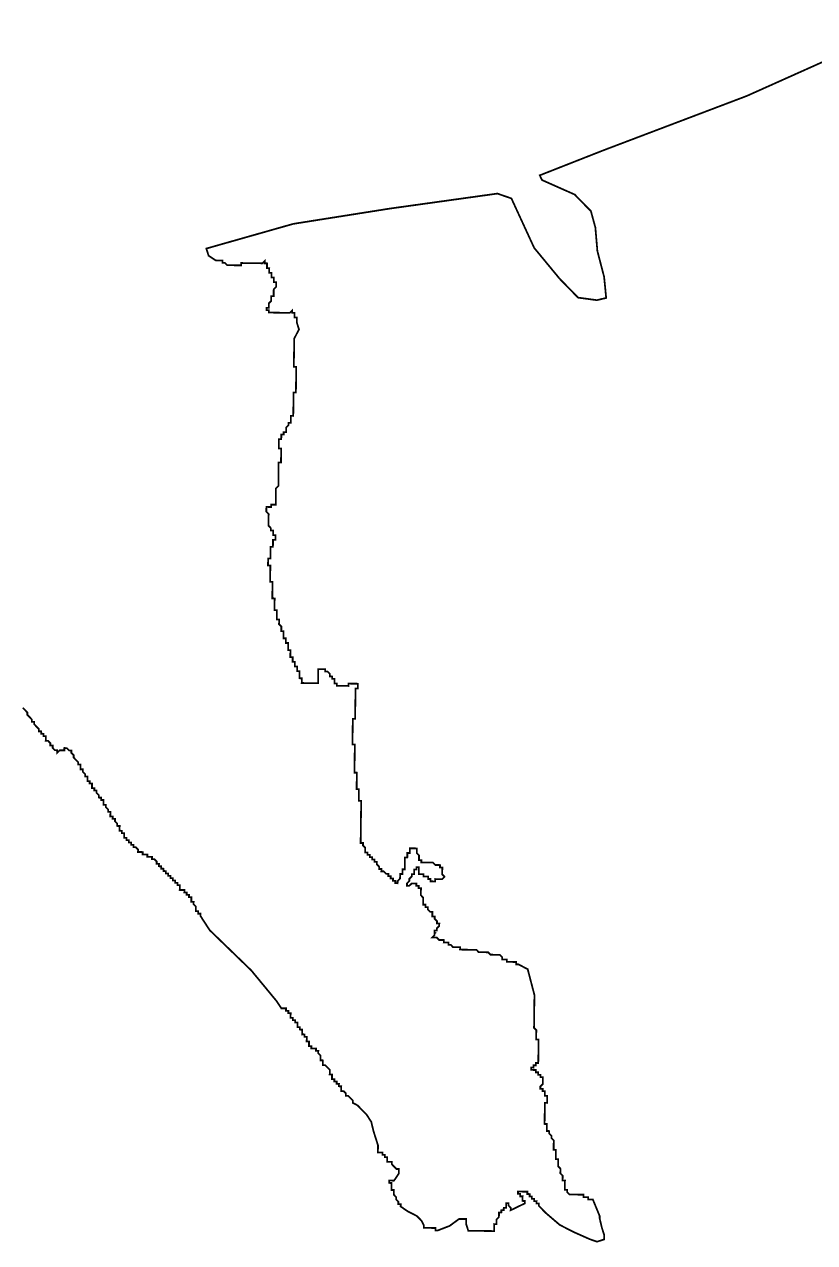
# Model space of a CAD drawing. Header units: metres. Extents: x 257673 to 289848, y 2129691 to 2228029.
# Drawn here: x 261660 to 262998, y 2171943 to 2174006 of the extents above; entities that cross this region are included whole.
import ezdxf

# ---------------------------------------------------------------- set-up
doc = ezdxf.new("R2010")
doc.units = ezdxf.units.M
doc.header["$MEASUREMENT"] = 0
doc.layers.add('HAZARDS LINE', color=1, linetype='Continuous')

msp = doc.modelspace()

# ---------------------------------------------------------------- linework, layer by layer
at = {"layer": 'HAZARDS LINE', "lineweight": 18}
msp.add_lwpolyline([(261656.7, 2172848.7, 2.97, 2.97, 0), (261660.7, 2172844.6, 2.97, 2.97, 0), (261664.6, 2172840.6, 2.97, 2.97, 0), (261664.5, 2172836.7, 2.97, 2.97, 0), (261668.4, 2172832.7, 2.97, 2.97, 0), (261672.4, 2172828.6, 2.97, 2.97, 0), (261672.3, 2172824.7, 2.97, 2.97, 0), (261676.3, 2172824.6, 2.97, 2.97, 0), (261676.2, 2172820.7, 2.97, 2.97, 0), (261680.1, 2172816.6, 2.97, 2.97, 0), (261684.1, 2172812.6, 2.97, 2.97, 0), (261684, 2172808.7, 2.97, 2.97, 0), (261688, 2172808.6, 2.97, 2.97, 0), (261687.9, 2172804.7, 2.97, 2.97, 0), (261691.9, 2172804.6, 2.97, 2.97, 0), (261691.8, 2172800.6, 2.97, 2.97, 0), (261695.8, 2172800.6, 2.97, 2.97, 0), (261695.8, 2172796.6, 2.97, 2.97, 0), (261695.7, 2172792.7, 2.97, 2.97, 0), (261699.7, 2172792.6, 2.97, 2.97, 0), (261703.6, 2172788.6, 2.97, 2.97, 0), (261703.5, 2172784.6, 2.97, 2.97, 0), (261707.5, 2172784.6, 2.97, 2.97, 0), (261707.5, 2172780.6, 2.97, 2.97, 0), (261711.4, 2172776.6, 2.97, 2.97, 0), (261715.3, 2172776.5, 2.97, 2.97, 0), (261715.3, 2172772.6, 2.97, 2.97, 0), (261719.3, 2172776.5, 2.97, 2.97, 0), (261723.3, 2172776.5, 2.97, 2.97, 0), (261727.2, 2172776.4, 2.97, 2.97, 0), (261727.3, 2172780.4, 2.97, 2.97, 0), (261731.3, 2172780.3, 2.97, 2.97, 0), (261735.2, 2172776.3, 2.97, 2.97, 0), (261739.1, 2172776.3, 2.97, 2.97, 0), (261739.1, 2172772.3, 2.97, 2.97, 0), (261743, 2172768.3, 2.97, 2.97, 0), (261743, 2172764.3, 2.97, 2.97, 0), (261746.9, 2172760.3, 2.97, 2.97, 0), (261750.8, 2172756.3, 2.97, 2.97, 0), (261750.7, 2172752.3, 2.97, 2.97, 0), (261754.7, 2172752.3, 2.97, 2.97, 0), (261754.7, 2172748.3, 2.97, 2.97, 0), (261754.6, 2172744.3, 2.97, 2.97, 0), (261758.6, 2172744.3, 2.97, 2.97, 0), (261758.5, 2172740.3, 2.97, 2.97, 0), (261762.4, 2172736.3, 2.97, 2.97, 0), (261762.4, 2172732.3, 2.97, 2.97, 0), (261766.4, 2172732.3, 2.97, 2.97, 0), (261766.3, 2172728.3, 2.97, 2.97, 0), (261766.3, 2172724.4, 2.97, 2.97, 0), (261770.2, 2172724.3, 2.97, 2.97, 0), (261770.2, 2172720.3, 2.97, 2.97, 0), (261774.1, 2172720.3, 2.97, 2.97, 0), (261774.1, 2172716.3, 2.97, 2.97, 0), (261774, 2172712.4, 2.97, 2.97, 0), (261778, 2172712.3, 2.97, 2.97, 0), (261778, 2172708.4, 2.97, 2.97, 0), (261781.9, 2172708.3, 2.97, 2.97, 0), (261781.9, 2172704.3, 2.97, 2.97, 0), (261785.8, 2172700.3, 2.97, 2.97, 0), (261785.8, 2172696.4, 2.97, 2.97, 0), (261789.7, 2172696.3, 2.97, 2.97, 0), (261789.7, 2172692.3, 2.97, 2.97, 0), (261793.6, 2172692.3, 2.97, 2.97, 0), (261793.6, 2172688.3, 2.97, 2.97, 0), (261793.5, 2172684.4, 2.97, 2.97, 0), (261797.5, 2172684.3, 2.97, 2.97, 0), (261797.5, 2172680.3, 2.97, 2.97, 0), (261801.4, 2172676.3, 2.97, 2.97, 0), (261801.3, 2172672.4, 2.97, 2.97, 0), (261805.3, 2172672.3, 2.97, 2.97, 0), (261805.2, 2172668.4, 2.97, 2.97, 0), (261805.2, 2172664.4, 2.97, 2.97, 0), (261809.2, 2172664.3, 2.97, 2.97, 0), (261809.1, 2172660.4, 2.97, 2.97, 0), (261813.1, 2172660.3, 2.97, 2.97, 0), (261813, 2172656.4, 2.97, 2.97, 0), (261816.9, 2172652.3, 2.97, 2.97, 0), (261816.9, 2172648.4, 2.97, 2.97, 0), (261820.9, 2172648.3, 2.97, 2.97, 0), (261820.8, 2172644.4, 2.97, 2.97, 0), (261820.8, 2172640.4, 2.97, 2.97, 0), (261824.7, 2172640.3, 2.97, 2.97, 0), (261824.7, 2172636.4, 2.97, 2.97, 0), (261828.6, 2172636.3, 2.97, 2.97, 0), (261828.6, 2172632.4, 2.97, 2.97, 0), (261828.5, 2172628.4, 2.97, 2.97, 0), (261832.5, 2172628.4, 2.97, 2.97, 0), (261832.5, 2172624.4, 2.97, 2.97, 0), (261836.4, 2172624.3, 2.97, 2.97, 0), (261836.4, 2172620.4, 2.97, 2.97, 0), (261840.3, 2172620.3, 2.97, 2.97, 0), (261840.3, 2172616.4, 2.97, 2.97, 0), (261844.3, 2172616.3, 2.97, 2.97, 0), (261844.2, 2172612.3, 2.97, 2.97, 0), (261848.2, 2172612.3, 2.97, 2.97, 0), (261852.1, 2172608.3, 2.97, 2.97, 0), (261852, 2172604.3, 2.97, 2.97, 0), (261856, 2172604.3, 2.97, 2.97, 0), (261860, 2172604.2, 2.97, 2.97, 0), (261859.9, 2172600.2, 2.97, 2.97, 0), (261863.9, 2172600.2, 2.97, 2.97, 0), (261867.9, 2172600.2, 2.97, 2.97, 0), (261867.8, 2172596.2, 2.97, 2.97, 0), (261871.8, 2172596.1, 2.97, 2.97, 0), (261875.7, 2172596.1, 2.97, 2.97, 0), (261875.7, 2172592.1, 2.97, 2.97, 0), (261879.7, 2172592.1, 2.97, 2.97, 0), (261883.6, 2172588.1, 2.97, 2.97, 0), (261883.5, 2172584.1, 2.97, 2.97, 0), (261887.5, 2172584, 2.97, 2.97, 0), (261887.4, 2172580.1, 2.97, 2.97, 0), (261891.4, 2172580, 2.97, 2.97, 0), (261891.4, 2172576.1, 2.97, 2.97, 0), (261895.3, 2172576, 2.97, 2.97, 0), (261895.3, 2172572.1, 2.97, 2.97, 0), (261899.2, 2172572, 2.97, 2.97, 0), (261899.2, 2172568, 2.97, 2.97, 0), (261903.2, 2172568, 2.97, 2.97, 0), (261903.1, 2172564, 2.97, 2.97, 0), (261907.1, 2172564, 2.97, 2.97, 0), (261907, 2172560, 2.97, 2.97, 0), (261911, 2172560, 2.97, 2.97, 0), (261910.9, 2172556, 2.97, 2.97, 0), (261914.9, 2172555.9, 2.97, 2.97, 0), (261914.9, 2172552, 2.97, 2.97, 0), (261918.8, 2172551.9, 2.97, 2.97, 0), (261918.8, 2172548, 2.97, 2.97, 0), (261922.7, 2172547.9, 2.97, 2.97, 0), (261922.7, 2172543.9, 2.97, 2.97, 0), (261922.6, 2172540, 2.97, 2.97, 0), (261926.6, 2172539.9, 2.97, 2.97, 0), (261930.6, 2172539.9, 2.97, 2.97, 0), (261930.5, 2172535.9, 2.97, 2.97, 0), (261934.5, 2172535.9, 2.97, 2.97, 0), (261934.4, 2172531.9, 2.97, 2.97, 0), (261938.4, 2172531.9, 2.97, 2.97, 0), (261938.4, 2172527.9, 2.97, 2.97, 0), (261942.3, 2172527.8, 2.97, 2.97, 0), (261942.3, 2172523.9, 2.97, 2.97, 0), (261942.2, 2172519.9, 2.97, 2.97, 0), (261946.2, 2172519.9, 2.97, 2.97, 0), (261946.1, 2172515.9, 2.97, 2.97, 0), (261950.1, 2172511.9, 2.97, 2.97, 0), (261950, 2172507.9, 2.97, 2.97, 0), (261950, 2172503.9, 2.97, 2.97, 0), (261953.9, 2172503.9, 2.97, 2.97, 0), (261953.9, 2172499.9, 2.97, 2.97, 0), (261957.8, 2172499.9, 2.97, 2.97, 0), (261957.8, 2172495.9, 2.97, 2.97, 0), (261965.6, 2172483.9, 2.97, 2.97, 0), (261973.4, 2172471.9, 2.97, 2.97, 0), (262043.9, 2172403.6, 2.97, 2.97, 0), (262086.9, 2172351.5, 2.97, 2.97, 0), (262094.7, 2172339.5, 2.97, 2.97, 0), (262098.7, 2172339.5, 2.97, 2.97, 0), (262102.6, 2172339.5, 2.97, 2.97, 0), (262102.6, 2172335.5, 2.97, 2.97, 0), (262106.5, 2172335.4, 2.97, 2.97, 0), (262106.5, 2172331.5, 2.97, 2.97, 0), (262110.5, 2172331.4, 2.97, 2.97, 0), (262110.4, 2172327.5, 2.97, 2.97, 0), (262110.4, 2172323.5, 2.97, 2.97, 0), (262114.3, 2172323.4, 2.97, 2.97, 0), (262114.3, 2172319.5, 2.97, 2.97, 0), (262118.2, 2172319.4, 2.97, 2.97, 0), (262118.2, 2172315.5, 2.97, 2.97, 0), (262122.2, 2172315.4, 2.97, 2.97, 0), (262122.1, 2172311.4, 2.97, 2.97, 0), (262122.1, 2172307.5, 2.97, 2.97, 0), (262126, 2172307.4, 2.97, 2.97, 0), (262126, 2172303.5, 2.97, 2.97, 0), (262129.9, 2172303.4, 2.97, 2.97, 0), (262129.9, 2172299.5, 2.97, 2.97, 0), (262129.8, 2172295.5, 2.97, 2.97, 0), (262133.8, 2172295.4, 2.97, 2.97, 0), (262133.8, 2172291.5, 2.97, 2.97, 0), (262137.7, 2172291.4, 2.97, 2.97, 0), (262137.7, 2172287.5, 2.97, 2.97, 0), (262137.6, 2172283.5, 2.97, 2.97, 0), (262141.6, 2172283.4, 2.97, 2.97, 0), (262141.6, 2172279.5, 2.97, 2.97, 0), (262141.5, 2172275.5, 2.97, 2.97, 0), (262145.5, 2172275.5, 2.97, 2.97, 0), (262145.4, 2172271.5, 2.97, 2.97, 0), (262149.4, 2172271.4, 2.97, 2.97, 0), (262153.4, 2172271.4, 2.97, 2.97, 0), (262153.3, 2172267.4, 2.97, 2.97, 0), (262157.3, 2172267.4, 2.97, 2.97, 0), (262157.2, 2172263.4, 2.97, 2.97, 0), (262161.1, 2172259.4, 2.97, 2.97, 0), (262161.1, 2172255.4, 2.97, 2.97, 0), (262161, 2172251.5, 2.97, 2.97, 0), (262165, 2172251.4, 2.97, 2.97, 0), (262165, 2172247.5, 2.97, 2.97, 0), (262164.9, 2172243.5, 2.97, 2.97, 0), (262168.9, 2172243.4, 2.97, 2.97, 0), (262172.8, 2172239.4, 2.97, 2.97, 0), (262176.7, 2172235.4, 2.97, 2.97, 0), (262176.7, 2172231.4, 2.97, 2.97, 0), (262176.6, 2172227.5, 2.97, 2.97, 0), (262180.6, 2172227.4, 2.97, 2.97, 0), (262180.5, 2172223.5, 2.97, 2.97, 0), (262180.5, 2172219.5, 2.97, 2.97, 0), (262184.4, 2172219.5, 2.97, 2.97, 0), (262184.4, 2172215.5, 2.97, 2.97, 0), (262188.4, 2172215.4, 2.97, 2.97, 0), (262188.3, 2172211.5, 2.97, 2.97, 0), (262192.3, 2172211.4, 2.97, 2.97, 0), (262192.2, 2172207.5, 2.97, 2.97, 0), (262196.2, 2172207.4, 2.97, 2.97, 0), (262196.1, 2172203.4, 2.97, 2.97, 0), (262196.1, 2172199.5, 2.97, 2.97, 0), (262200.1, 2172199.4, 2.97, 2.97, 0), (262204, 2172195.4, 2.97, 2.97, 0), (262203.9, 2172191.4, 2.97, 2.97, 0), (262207.9, 2172191.4, 2.97, 2.97, 0), (262215.7, 2172183.4, 2.97, 2.97, 0), (262215.7, 2172179.4, 2.97, 2.97, 0), (262223.6, 2172175.3, 2.97, 2.97, 0), (262239.2, 2172159.3, 2.97, 2.97, 0), (262247, 2172147.3, 2.97, 2.97, 0), (262250.8, 2172131.4, 2.97, 2.97, 0), (262258.4, 2172107.5, 2.97, 2.97, 0), (262258.4, 2172103.5, 2.97, 2.97, 0), (262258.3, 2172099.6, 2.97, 2.97, 0), (262258.3, 2172095.6, 2.97, 2.97, 0), (262262.2, 2172095.5, 2.97, 2.97, 0), (262266.2, 2172095.5, 2.97, 2.97, 0), (262266.2, 2172091.5, 2.97, 2.97, 0), (262270.1, 2172091.5, 2.97, 2.97, 0), (262270.1, 2172087.5, 2.97, 2.97, 0), (262274, 2172087.5, 2.97, 2.97, 0), (262274, 2172083.5, 2.97, 2.97, 0), (262273.9, 2172079.5, 2.97, 2.97, 0), (262277.9, 2172079.5, 2.97, 2.97, 0), (262281.9, 2172079.4, 2.97, 2.97, 0), (262281.8, 2172075.5, 2.97, 2.97, 0), (262285.7, 2172071.4, 2.97, 2.97, 0), (262289.7, 2172067.4, 2.97, 2.97, 0), (262293.6, 2172067.4, 2.97, 2.97, 0), (262293.5, 2172059.5, 2.97, 2.97, 0), (262285.5, 2172047.7, 2.97, 2.97, 0), (262277.5, 2172047.8, 2.97, 2.97, 0), (262277.5, 2172043.8, 2.97, 2.97, 0), (262281.4, 2172043.7, 2.97, 2.97, 0), (262281.3, 2172031.8, 2.97, 2.97, 0), (262285.3, 2172031.8, 2.97, 2.97, 0), (262285.2, 2172023.9, 2.97, 2.97, 0), (262289.1, 2172019.8, 2.97, 2.97, 0), (262289, 2172015.9, 2.97, 2.97, 0), (262292.9, 2172011.9, 2.97, 2.97, 0), (262292.9, 2172007.9, 2.97, 2.97, 0), (262296.9, 2172007.8, 2.97, 2.97, 0), (262296.8, 2172003.9, 2.97, 2.97, 0), (262308.6, 2171995.8, 2.97, 2.97, 0), (262324.4, 2171987.7, 2.97, 2.97, 0), (262332.2, 2171979.6, 2.97, 2.97, 0), (262336.1, 2171971.7, 2.97, 2.97, 0), (262336, 2171967.7, 2.97, 2.97, 0), (262355.9, 2171967.5, 2.97, 2.97, 0), (262355.8, 2171963.5, 2.97, 2.97, 0), (262359.8, 2171963.4, 2.97, 2.97, 0), (262379.7, 2171971.1, 2.97, 2.97, 0), (262395.7, 2171982.8, 2.97, 2.97, 0), (262407.6, 2171982.7, 2.97, 2.97, 0), (262407.5, 2171974.8, 2.97, 2.97, 0), (262411.3, 2171962.8, 2.97, 2.97, 0), (262454.9, 2171962.3, 2.97, 2.97, 0), (262455.1, 2171974.2, 2.97, 2.97, 0), (262459.1, 2171974.1, 2.97, 2.97, 0), (262459.2, 2171982.1, 2.97, 2.97, 0), (262463.2, 2171986, 2.97, 2.97, 0), (262463.3, 2171993.9, 2.97, 2.97, 0), (262467.2, 2171993.9, 2.97, 2.97, 0), (262467.3, 2171997.8, 2.97, 2.97, 0), (262471.2, 2171997.8, 2.97, 2.97, 0), (262471.3, 2172001.7, 2.97, 2.97, 0), (262475.3, 2172001.7, 2.97, 2.97, 0), (262475.4, 2172009.6, 2.97, 2.97, 0), (262479.3, 2172009.6, 2.97, 2.97, 0), (262479.3, 2172005.6, 2.97, 2.97, 0), (262483.2, 2172001.6, 2.97, 2.97, 0), (262483.1, 2171997.6, 2.97, 2.97, 0), (262507.1, 2172009.2, 2.97, 2.97, 0), (262507.1, 2172013.2, 2.97, 2.97, 0), (262503.2, 2172013.3, 2.97, 2.97, 0), (262503.3, 2172021.2, 2.97, 2.97, 0), (262499.3, 2172021.2, 2.97, 2.97, 0), (262499.3, 2172025.2, 2.97, 2.97, 0), (262495.4, 2172025.3, 2.97, 2.97, 0), (262495.4, 2172029.2, 2.97, 2.97, 0), (262511.3, 2172029, 2.97, 2.97, 0), (262511.2, 2172025.1, 2.97, 2.97, 0), (262515.2, 2172025, 2.97, 2.97, 0), (262515.2, 2172021, 2.97, 2.97, 0), (262519.1, 2172021, 2.97, 2.97, 0), (262519.1, 2172017, 2.97, 2.97, 0), (262523, 2172017, 2.97, 2.97, 0), (262523, 2172013, 2.97, 2.97, 0), (262527, 2172013, 2.97, 2.97, 0), (262526.9, 2172009, 2.97, 2.97, 0), (262530.9, 2172009, 2.97, 2.97, 0), (262530.8, 2172005, 2.97, 2.97, 0), (262542.6, 2171992.9, 2.97, 2.97, 0), (262566.1, 2171972.8, 2.97, 2.97, 0), (262589.8, 2171960.6, 2.97, 2.97, 0), (262617.4, 2171948.4, 2.97, 2.97, 0), (262629.2, 2171944.3, 2.97, 2.97, 0), (262641.2, 2171948.1, 2.97, 2.97, 0), (262641.3, 2171956, 2.97, 2.97, 0), (262637.5, 2171968, 2.97, 2.97, 0), (262633.7, 2171983.9, 2.97, 2.97, 0), (262633.7, 2171987.9, 2.97, 2.97, 0), (262622.2, 2172015.8, 2.97, 2.97, 0), (262614.2, 2172015.9, 2.97, 2.97, 0), (262614.3, 2172019.8, 2.97, 2.97, 0), (262606.4, 2172019.9, 2.97, 2.97, 0), (262606.4, 2172023.9, 2.97, 2.97, 0), (262582.6, 2172024.2, 2.97, 2.97, 0), (262578.7, 2172028.2, 2.97, 2.97, 0), (262578.7, 2172032.2, 2.97, 2.97, 0), (262574.8, 2172032.2, 2.97, 2.97, 0), (262575, 2172048.1, 2.97, 2.97, 0), (262571, 2172048.1, 2.97, 2.97, 0), (262571.1, 2172056.1, 2.97, 2.97, 0), (262567.2, 2172060.1, 2.97, 2.97, 0), (262567.3, 2172068, 2.97, 2.97, 0), (262563.4, 2172072, 2.97, 2.97, 0), (262563.5, 2172083.9, 2.97, 2.97, 0), (262559.6, 2172084, 2.97, 2.97, 0), (262559.7, 2172099.8, 2.97, 2.97, 0), (262555.8, 2172099.9, 2.97, 2.97, 0), (262556, 2172115.7, 2.97, 2.97, 0), (262552.1, 2172119.8, 2.97, 2.97, 0), (262552.1, 2172123.7, 2.97, 2.97, 0), (262548.2, 2172127.7, 2.97, 2.97, 0), (262548.2, 2172131.7, 2.97, 2.97, 0), (262544.3, 2172131.8, 2.97, 2.97, 0), (262544.4, 2172143.6, 2.97, 2.97, 0), (262540.5, 2172143.7, 2.97, 2.97, 0), (262540.9, 2172179.4, 2.97, 2.97, 0), (262544.9, 2172179.3, 2.97, 2.97, 0), (262545, 2172191.2, 2.97, 2.97, 0), (262541, 2172191.3, 2.97, 2.97, 0), (262541.1, 2172199.2, 2.97, 2.97, 0), (262537.2, 2172199.3, 2.97, 2.97, 0), (262537.2, 2172203.2, 2.97, 2.97, 0), (262533.2, 2172203.3, 2.97, 2.97, 0), (262533.3, 2172207.3, 2.97, 2.97, 0), (262537.3, 2172211.2, 2.97, 2.97, 0), (262537.5, 2172223.1, 2.97, 2.97, 0), (262533.5, 2172223.1, 2.97, 2.97, 0), (262533.5, 2172227.1, 2.97, 2.97, 0), (262529.6, 2172227.1, 2.97, 2.97, 0), (262529.6, 2172231.1, 2.97, 2.97, 0), (262525.7, 2172231.1, 2.97, 2.97, 0), (262525.7, 2172235.1, 2.97, 2.97, 0), (262517.8, 2172235.2, 2.97, 2.97, 0), (262517.8, 2172239.2, 2.97, 2.97, 0), (262521.8, 2172239.1, 2.97, 2.97, 0), (262521.8, 2172243.1, 2.97, 2.97, 0), (262525.8, 2172243, 2.97, 2.97, 0), (262525.9, 2172247, 2.97, 2.97, 0), (262529.8, 2172247, 2.97, 2.97, 0), (262530.3, 2172286.6, 2.97, 2.97, 0), (262526.3, 2172286.7, 2.97, 2.97, 0), (262526.5, 2172302.5, 2.97, 2.97, 0), (262522.6, 2172306.5, 2.97, 2.97, 0), (262523.3, 2172362.1, 2.97, 2.97, 0), (262511.9, 2172405.8, 2.97, 2.97, 0), (262496.2, 2172414, 2.97, 2.97, 0), (262492.2, 2172414, 2.97, 2.97, 0), (262492.3, 2172418, 2.97, 2.97, 0), (262476.4, 2172418.2, 2.97, 2.97, 0), (262476.4, 2172422.1, 2.97, 2.97, 0), (262468.5, 2172422.2, 2.97, 2.97, 0), (262468.6, 2172426.2, 2.97, 2.97, 0), (262464.6, 2172430.2, 2.97, 2.97, 0), (262448.8, 2172430.4, 2.97, 2.97, 0), (262444.9, 2172434.4, 2.97, 2.97, 0), (262429, 2172434.6, 2.97, 2.97, 0), (262425.1, 2172438.6, 2.97, 2.97, 0), (262397.3, 2172439, 2.97, 2.97, 0), (262397.4, 2172442.9, 2.97, 2.97, 0), (262385.5, 2172443.1, 2.97, 2.97, 0), (262381.6, 2172447.1, 2.97, 2.97, 0), (262377.6, 2172447.2, 2.97, 2.97, 0), (262377.6, 2172451.1, 2.97, 2.97, 0), (262369.7, 2172451.2, 2.97, 2.97, 0), (262369.8, 2172455.2, 2.97, 2.97, 0), (262361.8, 2172455.3, 2.97, 2.97, 0), (262357.9, 2172459.3, 2.97, 2.97, 0), (262350, 2172459.4, 2.97, 2.97, 0), (262354, 2172463.3, 2.97, 2.97, 0), (262354, 2172467.3, 2.97, 2.97, 0), (262354.1, 2172471.2, 2.97, 2.97, 0), (262358.1, 2172471.2, 2.97, 2.97, 0), (262358.1, 2172475.2, 2.97, 2.97, 0), (262362.1, 2172479.1, 2.97, 2.97, 0), (262362.2, 2172483, 2.97, 2.97, 0), (262358.2, 2172483.1, 2.97, 2.97, 0), (262358.3, 2172487.1, 2.97, 2.97, 0), (262354.3, 2172491.1, 2.97, 2.97, 0), (262354.4, 2172495, 2.97, 2.97, 0), (262350.4, 2172495.1, 2.97, 2.97, 0), (262350.5, 2172503, 2.97, 2.97, 0), (262346.6, 2172503.1, 2.97, 2.97, 0), (262342.6, 2172507.1, 2.97, 2.97, 0), (262342.7, 2172511, 2.97, 2.97, 0), (262338.7, 2172511.1, 2.97, 2.97, 0), (262338.8, 2172515.1, 2.97, 2.97, 0), (262334.8, 2172515.1, 2.97, 2.97, 0), (262334.9, 2172527, 2.97, 2.97, 0), (262331, 2172531, 2.97, 2.97, 0), (262331.2, 2172542.9, 2.97, 2.97, 0), (262327.2, 2172543, 2.97, 2.97, 0), (262327.3, 2172546.9, 2.97, 2.97, 0), (262323.3, 2172547, 2.97, 2.97, 0), (262323.3, 2172550.9, 2.97, 2.97, 0), (262315.4, 2172551, 2.97, 2.97, 0), (262311.4, 2172547.1, 2.97, 2.97, 0), (262307.4, 2172547.2, 2.97, 2.97, 0), (262307.5, 2172551.1, 2.97, 2.97, 0), (262311.5, 2172555.1, 2.97, 2.97, 0), (262311.5, 2172559, 2.97, 2.97, 0), (262315.6, 2172562.9, 2.97, 2.97, 0), (262315.6, 2172566.9, 2.97, 2.97, 0), (262319.6, 2172566.9, 2.97, 2.97, 0), (262319.7, 2172574.8, 2.97, 2.97, 0), (262323.6, 2172574.7, 2.97, 2.97, 0), (262323.7, 2172578.7, 2.97, 2.97, 0), (262327.6, 2172578.7, 2.97, 2.97, 0), (262327.5, 2172566.8, 2.97, 2.97, 0), (262335.4, 2172566.7, 2.97, 2.97, 0), (262335.4, 2172562.7, 2.97, 2.97, 0), (262343.3, 2172562.6, 2.97, 2.97, 0), (262343.3, 2172558.6, 2.97, 2.97, 0), (262347.2, 2172558.6, 2.97, 2.97, 0), (262347.2, 2172554.6, 2.97, 2.97, 0), (262355.1, 2172554.5, 2.97, 2.97, 0), (262355.2, 2172558.5, 2.97, 2.97, 0), (262367.1, 2172558.3, 2.97, 2.97, 0), (262371.1, 2172562.3, 2.97, 2.97, 0), (262367.2, 2172566.3, 2.97, 2.97, 0), (262367.3, 2172578.2, 2.97, 2.97, 0), (262363.3, 2172578.2, 2.97, 2.97, 0), (262363.4, 2172582.2, 2.97, 2.97, 0), (262355.5, 2172582.3, 2.97, 2.97, 0), (262351.5, 2172586.3, 2.97, 2.97, 0), (262331.7, 2172586.5, 2.97, 2.97, 0), (262331.8, 2172590.5, 2.97, 2.97, 0), (262327.8, 2172590.6, 2.97, 2.97, 0), (262327.9, 2172598.5, 2.97, 2.97, 0), (262324, 2172602.5, 2.97, 2.97, 0), (262324.1, 2172610.4, 2.97, 2.97, 0), (262312.2, 2172610.6, 2.97, 2.97, 0), (262312.1, 2172602.6, 2.97, 2.97, 0), (262308.1, 2172602.7, 2.97, 2.97, 0), (262308, 2172594.8, 2.97, 2.97, 0), (262304, 2172594.8, 2.97, 2.97, 0), (262303.8, 2172575, 2.97, 2.97, 0), (262299.8, 2172575, 2.97, 2.97, 0), (262299.7, 2172567.1, 2.97, 2.97, 0), (262295.8, 2172567.1, 2.97, 2.97, 0), (262295.7, 2172559.2, 2.97, 2.97, 0), (262291.7, 2172555.3, 2.97, 2.97, 0), (262291.6, 2172551.3, 2.97, 2.97, 0), (262287.7, 2172551.4, 2.97, 2.97, 0), (262287.7, 2172555.3, 2.97, 2.97, 0), (262283.7, 2172555.4, 2.97, 2.97, 0), (262283.8, 2172559.4, 2.97, 2.97, 0), (262279.8, 2172559.4, 2.97, 2.97, 0), (262279.9, 2172563.4, 2.97, 2.97, 0), (262275.9, 2172563.4, 2.97, 2.97, 0), (262276, 2172567.4, 2.97, 2.97, 0), (262272, 2172567.4, 2.97, 2.97, 0), (262268.1, 2172571.5, 2.97, 2.97, 0), (262264.1, 2172571.5, 2.97, 2.97, 0), (262264.2, 2172575.5, 2.97, 2.97, 0), (262260.2, 2172575.5, 2.97, 2.97, 0), (262260.2, 2172579.5, 2.97, 2.97, 0), (262256.3, 2172583.5, 2.97, 2.97, 0), (262256.4, 2172587.5, 2.97, 2.97, 0), (262252.4, 2172587.5, 2.97, 2.97, 0), (262252.5, 2172591.5, 2.97, 2.97, 0), (262248.5, 2172591.5, 2.97, 2.97, 0), (262248.5, 2172595.5, 2.97, 2.97, 0), (262244.6, 2172595.5, 2.97, 2.97, 0), (262244.6, 2172599.5, 2.97, 2.97, 0), (262240.7, 2172599.6, 2.97, 2.97, 0), (262240.7, 2172603.5, 2.97, 2.97, 0), (262236.7, 2172603.6, 2.97, 2.97, 0), (262236.8, 2172611.5, 2.97, 2.97, 0), (262232.9, 2172615.5, 2.97, 2.97, 0), (262233, 2172619.5, 2.97, 2.97, 0), (262229, 2172619.5, 2.97, 2.97, 0), (262229.9, 2172690.9, 2.97, 2.97, 0), (262225.9, 2172691, 2.97, 2.97, 0), (262226.1, 2172710.8, 2.97, 2.97, 0), (262222.2, 2172710.8, 2.97, 2.97, 0), (262222.5, 2172738.6, 2.97, 2.97, 0), (262218.6, 2172738.7, 2.97, 2.97, 0), (262219.1, 2172786.2, 2.97, 2.97, 0), (262215.2, 2172786.3, 2.97, 2.97, 0), (262215.7, 2172829.9, 2.97, 2.97, 0), (262219.7, 2172829.9, 2.97, 2.97, 0), (262220.3, 2172881.4, 2.97, 2.97, 0), (262224.3, 2172881.4, 2.97, 2.97, 0), (262224.4, 2172889.3, 2.97, 2.97, 0), (262208.5, 2172889.5, 2.97, 2.97, 0), (262208.5, 2172885.5, 2.97, 2.97, 0), (262188.6, 2172885.8, 2.97, 2.97, 0), (262188.7, 2172889.8, 2.97, 2.97, 0), (262184.7, 2172889.8, 2.97, 2.97, 0), (262184.8, 2172897.7, 2.97, 2.97, 0), (262180.8, 2172897.8, 2.97, 2.97, 0), (262180.9, 2172901.7, 2.97, 2.97, 0), (262176.9, 2172901.8, 2.97, 2.97, 0), (262177, 2172905.8, 2.97, 2.97, 0), (262173.1, 2172909.8, 2.97, 2.97, 0), (262169.1, 2172909.8, 2.97, 2.97, 0), (262169.1, 2172913.8, 2.97, 2.97, 0), (262157.2, 2172913.9, 2.97, 2.97, 0), (262157, 2172890.1, 2.97, 2.97, 0), (262129.2, 2172890.5, 2.97, 2.97, 0), (262129.3, 2172898.4, 2.97, 2.97, 0), (262125.3, 2172898.5, 2.97, 2.97, 0), (262125.5, 2172910.4, 2.97, 2.97, 0), (262121.5, 2172910.4, 2.97, 2.97, 0), (262121.6, 2172918.3, 2.97, 2.97, 0), (262117.6, 2172918.4, 2.97, 2.97, 0), (262117.7, 2172926.3, 2.97, 2.97, 0), (262113.8, 2172926.4, 2.97, 2.97, 0), (262113.9, 2172934.3, 2.97, 2.97, 0), (262109.9, 2172934.4, 2.97, 2.97, 0), (262110.1, 2172946.2, 2.97, 2.97, 0), (262106.1, 2172946.3, 2.97, 2.97, 0), (262106.2, 2172958.2, 2.97, 2.97, 0), (262102.3, 2172958.2, 2.97, 2.97, 0), (262102.4, 2172966.2, 2.97, 2.97, 0), (262098.4, 2172966.2, 2.97, 2.97, 0), (262098.5, 2172978.1, 2.97, 2.97, 0), (262094.6, 2172978.2, 2.97, 2.97, 0), (262094.7, 2172986.1, 2.97, 2.97, 0), (262090.8, 2172990.1, 2.97, 2.97, 0), (262090.9, 2172998, 2.97, 2.97, 0), (262086.9, 2172998.1, 2.97, 2.97, 0), (262087.1, 2173014, 2.97, 2.97, 0), (262083.1, 2173014, 2.97, 2.97, 0), (262083.4, 2173033.8, 2.97, 2.97, 0), (262079.4, 2173033.9, 2.97, 2.97, 0), (262079.7, 2173061.7, 2.97, 2.97, 0), (262075.8, 2173061.7, 2.97, 2.97, 0), (262076.1, 2173089.5, 2.97, 2.97, 0), (262072.1, 2173089.5, 2.97, 2.97, 0), (262072.3, 2173101.4, 2.97, 2.97, 0), (262076.3, 2173101.4, 2.97, 2.97, 0), (262076.5, 2173121.2, 2.97, 2.97, 0), (262080.5, 2173121.1, 2.97, 2.97, 0), (262080.6, 2173133, 2.97, 2.97, 0), (262084.6, 2173133, 2.97, 2.97, 0), (262084.7, 2173140.9, 2.97, 2.97, 0), (262080.7, 2173141, 2.97, 2.97, 0), (262080.8, 2173148.9, 2.97, 2.97, 0), (262076.8, 2173149, 2.97, 2.97, 0), (262076.9, 2173152.9, 2.97, 2.97, 0), (262073, 2173156.9, 2.97, 2.97, 0), (262073.2, 2173176.8, 2.97, 2.97, 0), (262069.3, 2173180.8, 2.97, 2.97, 0), (262069.4, 2173188.7, 2.97, 2.97, 0), (262077.3, 2173188.6, 2.97, 2.97, 0), (262077.4, 2173192.6, 2.97, 2.97, 0), (262085.3, 2173192.5, 2.97, 2.97, 0), (262085.6, 2173220.2, 2.97, 2.97, 0), (262089.7, 2173224.2, 2.97, 2.97, 0), (262090.1, 2173263.8, 2.97, 2.97, 0), (262094.1, 2173263.8, 2.97, 2.97, 0), (262094.4, 2173287.6, 2.97, 2.97, 0), (262090.4, 2173287.6, 2.97, 2.97, 0), (262090.6, 2173303.5, 2.97, 2.97, 0), (262094.6, 2173303.4, 2.97, 2.97, 0), (262094.7, 2173311.4, 2.97, 2.97, 0), (262098.7, 2173311.3, 2.97, 2.97, 0), (262098.7, 2173315.3, 2.97, 2.97, 0), (262102.7, 2173315.2, 2.97, 2.97, 0), (262102.8, 2173323.2, 2.97, 2.97, 0), (262106.8, 2173327.1, 2.97, 2.97, 0), (262106.8, 2173331, 2.97, 2.97, 0), (262110.8, 2173331, 2.97, 2.97, 0), (262110.9, 2173342.9, 2.97, 2.97, 0), (262114.9, 2173342.8, 2.97, 2.97, 0), (262115.4, 2173382.5, 2.97, 2.97, 0), (262119.4, 2173382.5, 2.97, 2.97, 0), (262119.9, 2173426.1, 2.97, 2.97, 0), (262115.9, 2173426.1, 2.97, 2.97, 0), (262116.5, 2173473.7, 2.97, 2.97, 0), (262124.6, 2173489.5, 2.97, 2.97, 0), (262120.8, 2173501.4, 2.97, 2.97, 0), (262120.9, 2173509.4, 2.97, 2.97, 0), (262116.9, 2173509.4, 2.97, 2.97, 0), (262117, 2173517.4, 2.97, 2.97, 0), (262113.1, 2173517.4, 2.97, 2.97, 0), (262113.1, 2173521.4, 2.97, 2.97, 0), (262109.1, 2173517.4, 2.97, 2.97, 0), (262073.4, 2173517.9, 2.97, 2.97, 0), (262073.5, 2173521.9, 2.97, 2.97, 0), (262069.5, 2173521.9, 2.97, 2.97, 0), (262069.6, 2173525.9, 2.97, 2.97, 0), (262073.5, 2173525.8, 2.97, 2.97, 0), (262073.6, 2173533.7, 2.97, 2.97, 0), (262077.6, 2173537.7, 2.97, 2.97, 0), (262077.7, 2173545.6, 2.97, 2.97, 0), (262081.7, 2173545.5, 2.97, 2.97, 0), (262081.8, 2173557.4, 2.97, 2.97, 0), (262085.9, 2173561.4, 2.97, 2.97, 0), (262085.9, 2173569.3, 2.97, 2.97, 0), (262082, 2173569.3, 2.97, 2.97, 0), (262082.1, 2173577.3, 2.97, 2.97, 0), (262078.1, 2173577.3, 2.97, 2.97, 0), (262078.2, 2173585.3, 2.97, 2.97, 0), (262074.2, 2173585.3, 2.97, 2.97, 0), (262074.3, 2173593.2, 2.97, 2.97, 0), (262070.4, 2173593.3, 2.97, 2.97, 0), (262070.5, 2173601.2, 2.97, 2.97, 0), (262066.5, 2173601.3, 2.97, 2.97, 0), (262066.6, 2173605.2, 2.97, 2.97, 0), (262062.5, 2173601.3, 2.97, 2.97, 0), (262026.9, 2173601.8, 2.97, 2.97, 0), (262026.8, 2173597.8, 2.97, 2.97, 0), (262003, 2173598.1, 2.97, 2.97, 0), (261999.1, 2173602.1, 2.97, 2.97, 0), (261995.1, 2173602.1, 2.97, 2.97, 0), (261995.2, 2173606.1, 2.97, 2.97, 0), (261983.3, 2173606.3, 2.97, 2.97, 0), (261971.5, 2173614.3, 2.97, 2.97, 0), (261967.7, 2173626.3, 2.97, 2.97, 0), (262114.9, 2173668.1, 2.97, 2.97, 0), (262277.8, 2173693.9, 2.97, 2.97, 0), (262460.6, 2173719.4, 2.97, 2.97, 0), (262484.3, 2173711.2, 2.97, 2.97, 0), (262522.9, 2173627.4, 2.97, 2.97, 0), (262565.9, 2173575.3, 2.97, 2.97, 0), (262597.2, 2173543.2, 2.97, 2.97, 0), (262628.9, 2173538.9, 2.97, 2.97, 0), (262644.8, 2173542.6, 2.97, 2.97, 0), (262641.3, 2173578.4, 2.97, 2.97, 0), (262629.9, 2173622.1, 2.97, 2.97, 0), (262626.5, 2173661.8, 2.97, 2.97, 0), (262618.9, 2173689.7, 2.97, 2.97, 0), (262591.4, 2173717.8, 2.97, 2.97, 0), (262536.2, 2173742.3, 2.97, 2.97, 0), (262532.3, 2173750.3, 2.97, 2.97, 0), (262639.9, 2173792.6, 2.97, 2.97, 0), (262883, 2173884.8, 2.97, 2.97, 0), (263150.2, 2174004.5, 2.97, 2.97, 0)], format="xyseb", dxfattribs=at)
at = {"layer": 'HAZARDS LINE', "lineweight": 18, "const_width": 2.97}
msp.add_lwpolyline([(262358, 2172467.2), (262354, 2172467.3)], close=True, dxfattribs=at)

doc.saveas('drawing.dxf')
